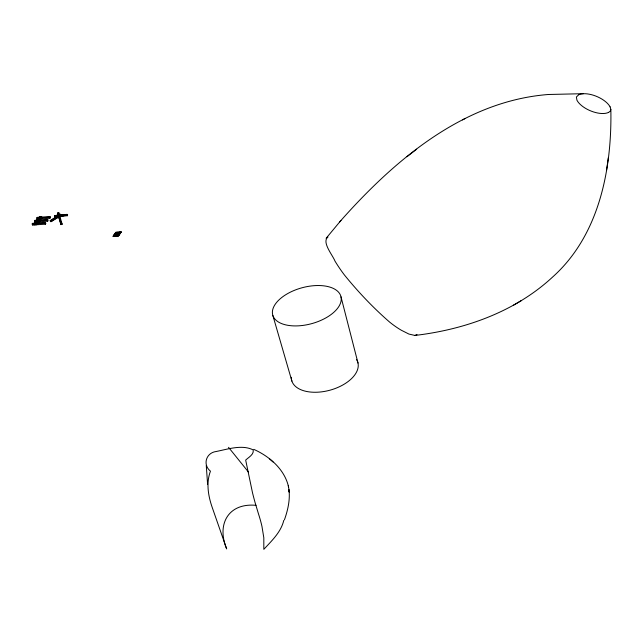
<?xml version="1.0" encoding="UTF-8"?>
<svg xmlns="http://www.w3.org/2000/svg" width="643" height="643" viewBox="0 0 643 643"><rect width="100%" height="100%" fill="white"/><g stroke="black" fill="none" stroke-linecap="round" stroke-linejoin="round"><path stroke-width="0.96" d="M610.094 106.859L610.85 109.455C611.983 169.302 599.244 235.242 552.667 276.988C515.228 311.71 465.01 329.554 414.928 335.445L408.916 334.055L401.296 330.221A84.94 43.901 57.3 0 1 396.707 327.335A79.989 41.425 57.4 0 1 389.69 322.143C373.253 307.868 358.183 291.946 344.471 275.043A79.692 41.546 56.6 0 1 338.564 266.732A85.286 44.327 56.6 0 1 334.963 261.058C332.905 255.464 321.323 241.953 327.962 237.058M58.023 216.731L55.169 217.045L54.486 216.779L54.526 215.582L67.571 214.497L67.531 215.686L59.92 216.522M55.169 217.045L55.202 215.847L54.526 215.582M66.888 214.24L66.848 215.429L67.531 215.686M610.85 109.455L610.191 111.239L608.423 112.533M608.31 157.664L606.534 170.403M35.084 223.298L37.149 223.973M34.007 223.491L35.912 223.378L35.63 224.11M36.265 224.913L36.362 224.327M39.81 217.27L42.374 217.366L38.524 217.575M40.613 217.398L42.494 217.559L40.597 217.68M40.879 218.982L40.967 218.395M34.063 223.442L33.814 224.761L35.719 224.64L35.799 224.222L33.782 224.327M34.103 224.206L34.232 223.507M34.216 224.198L34.352 223.507M34.336 224.19L34.473 223.499M34.457 224.19L34.585 223.491M34.569 224.182L34.826 223.475M34.81 224.166L34.939 223.467M34.923 224.158L35.06 223.459M35.044 224.15L35.172 223.451M35.156 224.142L35.293 223.442M35.277 224.134L35.413 223.434M35.646 223.418L35.437 224.182L33.549 224.214L35.799 224.222M35.92 223.595L36 223.185M38.395 218.58L38.54 217.567M38.717 217.382L38.419 218.821L40.316 218.708L40.613 217.254M38.556 218.821L38.837 217.374M38.676 218.813L38.95 217.366M38.789 218.805L39.07 217.358M38.91 218.797L39.183 217.35M39.022 218.789L39.416 217.334M39.255 218.773L39.536 217.326M39.705 217.238L39.536 219.191M39.85 217.093L39.44 219.199L39.946 217.085M39.729 218.741L40.003 217.294M39.842 218.733L40.244 217.278M40.075 218.724L40.356 217.278M40.196 218.716L40.477 217.27M283.772 520.388C281.023 532.107 271.7 540.803 263.823 549.339L263.815 537.773L261.982 526.513A106.826 31.877 57.4 0 0 258.454 513.789L255.014 502.336A54.623 7.153 78 0 1 252.522 492.835L245.674 460.083C248.503 457.35 254.089 454.561 253.229 449.931C242.098 444.281 227.791 449.216 216.072 451.523C206.001 452.825 202.457 464.768 210.462 471.166C206.001 482.893 208.203 495.914 212.214 507.431L226.674 548.913C216.426 524.535 228.136 502.713 256.035 505.326M284.431 519.833C288.265 508.975 290.869 497.087 288.249 485.65M59.076 214.931L59.293 214.505M59.494 216.426L59.301 214.995M119.26 232.227L116.608 236.053L119.333 232.219M114.864 236.158L117.516 232.332L114.944 236.15M50.154 220.774L60.394 214.256L61.189 215.18L60.699 215.831L50.942 221.69L50.154 220.774L60.394 214.256M50.942 221.69L57.123 217.631M32.15 223.949L44.954 223.153L45.452 222.494L45.854 223.547L45.348 224.198L32.552 225.002L32.15 223.949L32.656 223.298L45.452 222.494M34.473 220.983L47.244 220.171L47.743 219.52L48.137 220.573L47.638 221.216L34.875 222.028L34.473 220.983L34.979 220.332L47.743 219.52M36.78 218.025L49.527 217.205L50.025 216.562L50.419 217.607L49.921 218.258L37.181 219.07L36.78 218.025L37.286 217.382L50.025 216.562M32.552 225.002L33.058 224.351M34.875 222.028L35.381 221.377L34.979 220.332M37.181 219.07L37.68 218.427L37.286 217.382M326.105 238.32L340.967 220.412M339.713 221.859C393.862 160.597 463.394 101.007 548.455 94.489L583.402 93.685M417.026 334.529L414.928 335.445M406.963 156.731L416.648 149.208M56.029 216.868L58.77 215.534M56.214 216.932L59.14 215.244M56.753 216.9L59.244 215.437M56.978 216.876L59.502 215.365M57.323 216.836L59.686 215.477M50.789 220.911L60.546 215.043M58.392 216.57L59.823 215.662M59.421 216.04L58.425 216.667L58.674 217.447L59.646 216.844L59.06 215.092M59.815 216.45L58.352 217.334L61.189 215.18M58.296 217.133L60.233 216.289L58.81 217.31L58.264 217.021M513.419 305.24L521.577 300.458M462.518 119.911L464.897 118.625M578.821 94.642L576.377 97.013L576.948 100.228A18.84 8.906 22.8 0 0 591.263 111.135A18.84 8.906 22.8 0 0 608.366 112.493M58.738 212.608L62.162 224.246L60.989 224.632L57.573 212.994L58.738 212.608L59.052 213.355M60.675 223.893L61.849 223.507L62.162 224.246M40.332 218.708L39.464 218.958M58.183 214.899C56.648 217.463 60.418 216.225 59.494 216.088M58.786 214.834L59.598 216.41M58.208 214.979L58.561 217.39L60.048 216.868M57.886 215.284L59.735 215.084L59.912 215.694M55.202 215.847L67.571 214.497M57.581 215.871L58.826 215.735M54.848 216.313L67.21 214.963M56.954 216.249L58.907 216.032M56.592 216.466L57.46 216.241M58.031 216.217L58.939 216.136M54.486 216.779L58.995 216.337M61.149 216.056L63.995 215.743M56.078 216.844L58.794 216.402M38.612 217.487L41.578 217.254M38.387 218.387L40.147 218.274M38.516 218.58L40.276 218.459M36.33 220.284L38.725 220.203L37.744 220.195M39.97 220.485L36.715 220.573M40.163 221.385L38.122 221.819M38.106 221.562L40.123 221.666L38.114 221.682M33.95 223.451C40.75 223.378 33.677 221.497 33.758 224.431L35.719 224.64M33.862 223.531L37.776 223.29L37.19 222.984M33.902 223.7L37.889 223.483L36.948 223M36.104 223.796L38.009 223.676M37.262 224.166L35.196 223.193M35.703 224.479L33.798 224.6L35.743 224.503M115.587 232.806L120.739 232.509M115.322 233.192L120.474 232.887M115.057 233.57L120.209 233.272M114.792 233.956L119.944 233.65M114.526 234.333L119.678 234.036M114.261 234.719L119.413 234.422M113.996 235.105L119.156 234.808M113.731 235.483L118.891 235.185M113.465 235.868L118.625 235.571M36.45 220.284L38.138 220.236M38.709 220.332L36.177 220.412L36.972 220.589M36.257 220.637L39.995 220.798M57.814 215.823L58.296 216.024M253.8 449.385C269.594 456.353 284.704 469.486 288.562 486.92M36.241 223.049L37.776 223.732M35.895 223.065L37.543 223.748M35.654 223.081L37.246 223.965M35.092 223.274L36.249 223.828M36.595 223.025L38.033 223.716M36.482 223.033L37.768 223.692M41.441 217.085L42.607 217.744M41.088 217.109L42.631 217.792L40.734 217.913C36.37 215.614 46.336 220.589 39.834 217.149M40.742 217.125L42.261 217.816M40.388 217.149L41.908 217.84M40.155 217.165L41.851 218.041M38.017 220.517L38.484 220.75M273.042 461.979L269.337 458.708M59.903 214.899L60.699 215.831M228.538 447.319L248.455 472.034M57.573 212.994L60.989 224.632M44.954 223.153L45.348 224.198M47.244 220.171L47.638 221.216M49.527 217.205L49.921 218.258M58.433 215.976L58.224 215.333L56.238 216.273L56.375 216.707M57.766 217.254L57.95 217.832M56.922 215.051L57.106 215.63M272.897 315.625L291.898 381.106M59.566 214.979L59.912 216.289M58.947 215.108L59.18 215.935M58.312 213.171L61.415 224.069M58.714 215.132L58.955 215.96M58.995 216.161L59.148 216.683M58.497 214.955L59.148 216.94M58.4 214.963L58.963 216.795M57.814 215.156L58.151 216.418M57.693 215.164L58.079 216.345M341.007 296.857A35.341 18.583 -15.3 0 1 293.152 325.872A35.341 18.583 -15.3 0 1 286.264 294.406A35.341 18.583 -15.3 0 1 341.007 296.857L357.998 363.046M40.059 220.846L38.066 220.549M288.972 489.476L289.173 492.096L289.085 490.874M207.609 484.396L206.266 465.444M38.612 220.324L38.138 219.818L37.849 220.404M38.074 220.292L38.066 219.818L36.313 220.292M37.382 221.514L37.407 222.148M578.877 94.682A18.88 8.946 22.8 0 1 595.844 96.096A18.88 8.946 22.8 0 1 610.094 106.859M356.479 359.413A34.28 19.386 -15.2 0 1 330.052 390.172A34.28 19.386 -15.2 0 1 291.319 377.296M120.997 232.123L118.36 235.957L113.2 236.254L115.853 232.428L120.997 232.123M121.254 231.93L118.344 236.142L112.943 236.455L115.869 232.244L121.254 231.93"/></g></svg>
